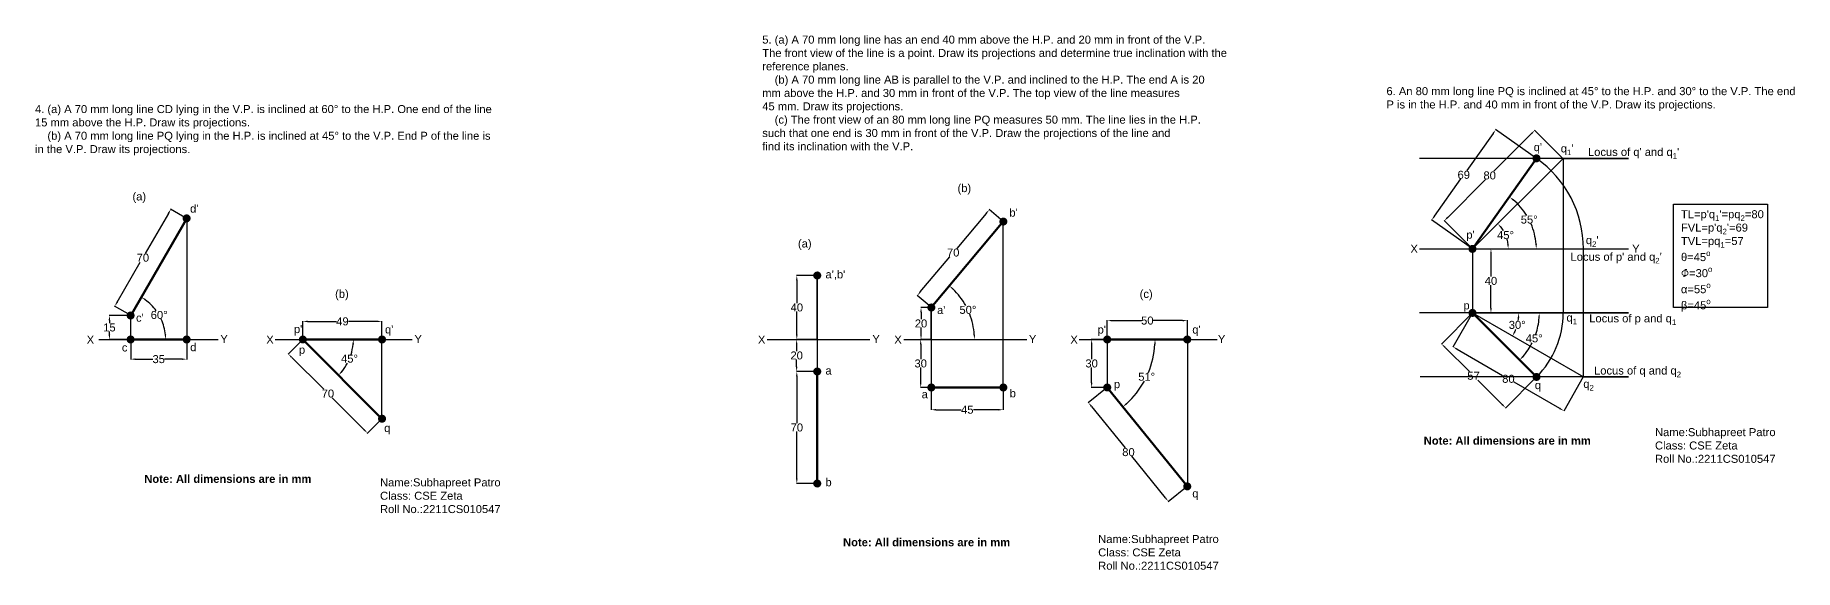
# Model space of a CAD drawing. Header units: millimetres. Extents: x 214 to 4834, y 182 to 516.
# Drawn here: x 1359 to 2458, y 182 to 516 of the extents above; entities that cross this region are included whole.
import ezdxf

# ---------------------------------------------------------------- set-up
doc = ezdxf.new("R2010")
doc.units = ezdxf.units.MM
doc.header["$MEASUREMENT"] = 0
doc.styles.get("Standard").update_dxf_attribs({"font": 'arial.ttf'})
doc.dimstyles.get("Standard").update_dxf_attribs({"dimtxt": 5, "dimasz": 3, "dimexe": 0.18, "dimexo": 0.0625, "dimgap": 0.09, "dimtad": 0, "dimtih": 1, "dimtoh": 1, "dimdec": 0, "dimzin": 0, "dimdsep": 46, "dimtxsty": 'Standard', "dimcen": 0.09, "dimadec": 0, "dimazin": 0, "dimtfac": 1, "dimtdec": 0, "dimtofl": 0, "dimtmove": 0, "dimatfit": 3, "dimfxl": 1, "dimtolj": 1, "dimtzin": 0, "dimarcsym": 0})

# ---------------------------------------------------------------- blocks, each defined once
blk = doc.blocks.new('*D24')
at = {"color": 0, "lineweight": -2, "transparency": 16777216}
for start, end in [(35.9108, 54.3703), (5.6297, 24.4233)]:
    blk.add_arc((1410, 325.7), 30.5, start, end, dxfattribs=at)
at = {"color": 0, "transparency": 16777216}
for points in [[(1427.6, 350.1), (1428.1, 351), (1425.3, 352.2)], [(1440.9, 328.8), (1439.9, 328.7), (1440.6, 325.7)]]:
    blk.add_solid(points, dxfattribs=at)
at = {"layer": 'Defpoints', "color": 0, "transparency": 16777216}
for p in [(1453.7, 401.4), (1418.7, 340.7), (1438.7, 336.2), (1418.7, 325.7), (1453.7, 325.7)]:
    blk.add_point(p, dxfattribs=at)
at = {"color": 0, "transparency": 16777216, "insert": (1436.5, 341), "char_height": 5, "attachment_point": 5}
blk.add_mtext('\\A1;60°', dxfattribs=at)
blk = doc.blocks.new('*D25')
at = {"color": 0, "lineweight": -2, "transparency": 16777216}
for p, q in [((1418.6, 340.7), (1405.2, 340.7)), ((1405.4, 337.7), (1405.4, 335.9)), ((1405.4, 328.7), (1405.4, 330.6)), ((1418.6, 325.7), (1405.2, 325.7))]:
    blk.add_line(p, q, dxfattribs=at)
at = {"color": 0, "transparency": 16777216}
for points in [[(1404.9, 337.7), (1405.9, 337.7), (1405.4, 340.7)], [(1404.9, 328.7), (1405.9, 328.7), (1405.4, 325.7)]]:
    blk.add_solid(points, dxfattribs=at)
at = {"layer": 'Defpoints', "color": 0, "transparency": 16777216}
for p in [(1418.7, 340.7), (1405.4, 325.7), (1418.7, 325.7)]:
    blk.add_point(p, dxfattribs=at)
at = {"color": 0, "transparency": 16777216, "insert": (1405.4, 333.2), "char_height": 5, "attachment_point": 5}
blk.add_mtext('\\A1;15', dxfattribs=at)
blk = doc.blocks.new('*D26')
at = {"color": 0, "lineweight": -2, "transparency": 16777216}
for p, q in [((1453.6, 401.4), (1443.6, 407.2)), ((1442.3, 404.5), (1427.8, 379.4)), ((1410.3, 349.1), (1424.7, 374.1)), ((1418.6, 340.8), (1408.6, 346.6))]:
    blk.add_line(p, q, dxfattribs=at)
at = {"color": 0, "transparency": 16777216}
for points in [[(1441.8, 404.7), (1442.7, 404.2), (1443.8, 407.1)], [(1409.8, 349.3), (1410.7, 348.8), (1408.8, 346.5)]]:
    blk.add_solid(points, dxfattribs=at)
at = {"layer": 'Defpoints', "color": 0, "transparency": 16777216}
for p in [(1443.8, 407.1), (1453.7, 401.4), (1418.7, 340.7)]:
    blk.add_point(p, dxfattribs=at)
at = {"color": 0, "transparency": 16777216, "insert": (1426.3, 376.8), "char_height": 5, "attachment_point": 5}
blk.add_mtext('\\A1;70', dxfattribs=at)
blk = doc.blocks.new('*D27')
at = {"color": 0, "lineweight": -2, "transparency": 16777216}
for p, q in [((1418.7, 325.7), (1418.7, 313.2)), ((1453.7, 325.7), (1453.7, 313.2)), ((1421.7, 313.4), (1432.5, 313.4)), ((1450.7, 313.4), (1439.9, 313.4))]:
    blk.add_line(p, q, dxfattribs=at)
at = {"color": 0, "transparency": 16777216}
for points in [[(1421.7, 313.9), (1421.7, 312.9), (1418.7, 313.4)], [(1450.7, 313.9), (1450.7, 312.9), (1453.7, 313.4)]]:
    blk.add_solid(points, dxfattribs=at)
at = {"layer": 'Defpoints', "color": 0, "transparency": 16777216}
for p in [(1418.7, 325.7), (1453.7, 325.7), (1453.7, 313.4)]:
    blk.add_point(p, dxfattribs=at)
at = {"color": 0, "transparency": 16777216, "insert": (1436.2, 313.4), "char_height": 5, "attachment_point": 5}
blk.add_mtext('\\A1;35', dxfattribs=at)
blk = doc.blocks.new('*D28')
at = {"color": 0, "lineweight": -2, "transparency": 16777216}
for p, q in [((1526.2, 325.7), (1517, 316.5)), ((1519.3, 314.5), (1539.3, 294.6)), ((1564.5, 269.3), (1544.6, 289.3)), ((1575.7, 276.2), (1566.5, 267))]:
    blk.add_line(p, q, dxfattribs=at)
at = {"color": 0, "transparency": 16777216}
for points in [[(1519.6, 314.9), (1518.9, 314.2), (1517.2, 316.7)], [(1564.9, 269.6), (1564.2, 268.9), (1566.7, 267.2)]]:
    blk.add_solid(points, dxfattribs=at)
at = {"layer": 'Defpoints', "color": 0, "transparency": 16777216}
for p in [(1526.2, 325.7), (1575.7, 276.2), (1566.7, 267.2)]:
    blk.add_point(p, dxfattribs=at)
at = {"color": 0, "transparency": 16777216, "insert": (1541.9, 291.9), "char_height": 5, "attachment_point": 5}
blk.add_mtext('\\A1;70', dxfattribs=at)
blk = doc.blocks.new('*D29')
at = {"color": 0, "lineweight": -2, "transparency": 16777216}
for p, q in [((1526.2, 325.8), (1526.2, 337.2)), ((1529.2, 337), (1547.2, 337)), ((1572.7, 337), (1554.8, 337)), ((1575.7, 325.8), (1575.7, 337.2))]:
    blk.add_line(p, q, dxfattribs=at)
at = {"color": 0, "transparency": 16777216}
for points in [[(1529.2, 337.5), (1529.2, 336.5), (1526.2, 337)], [(1572.7, 337.5), (1572.7, 336.5), (1575.7, 337)]]:
    blk.add_solid(points, dxfattribs=at)
at = {"layer": 'Defpoints', "color": 0, "transparency": 16777216}
for p in [(1575.7, 337), (1526.2, 325.7), (1575.7, 325.7)]:
    blk.add_point(p, dxfattribs=at)
at = {"color": 0, "transparency": 16777216, "insert": (1551, 337), "char_height": 5, "attachment_point": 5}
blk.add_mtext('\\A1;49', dxfattribs=at)
blk = doc.blocks.new('*D30')
at = {"color": 0, "lineweight": -2, "transparency": 16777216}
for start, end in [(342.5843, 354.5539), (320.4461, 332.2209)]:
    blk.add_arc((1526.2, 325.7), 31.6, start, end, dxfattribs=at)
at = {"color": 0, "transparency": 16777216}
for points in [[(1557.2, 322.8), (1558.2, 322.7), (1557.8, 325.7)], [(1551, 305.3), (1550.2, 306), (1548.6, 303.4)]]:
    blk.add_solid(points, dxfattribs=at)
at = {"layer": 'Defpoints', "color": 0, "transparency": 16777216}
for p in [(1526.2, 325.7), (1526.2, 325.7), (1575.7, 325.7), (1553.6, 310), (1575.7, 276.2)]:
    blk.add_point(p, dxfattribs=at)
at = {"color": 0, "transparency": 16777216, "insert": (1555.4, 313.7), "char_height": 5, "attachment_point": 5}
blk.add_mtext('\\A1;45°', dxfattribs=at)
blk = doc.blocks.new('*D31')
at = {"color": 0, "lineweight": -2, "transparency": 16777216}
for p, q in [((1963.9, 399.5), (1955, 406.9)), ((1953.2, 404.5), (1934.8, 382.6)), ((1912, 355.4), (1930.4, 377.3)), ((1918.9, 345.8), (1910, 353.2))]:
    blk.add_line(p, q, dxfattribs=at)
at = {"color": 0, "transparency": 16777216}
for points in [[(1952.8, 404.8), (1953.6, 404.2), (1955.1, 406.8)], [(1911.7, 355.7), (1912.4, 355.1), (1910.1, 353.1)]]:
    blk.add_solid(points, dxfattribs=at)
at = {"layer": 'Defpoints', "color": 0, "transparency": 16777216}
for p in [(1955.1, 406.8), (1963.9, 399.4), (1918.9, 345.7)]:
    blk.add_point(p, dxfattribs=at)
at = {"color": 0, "transparency": 16777216, "insert": (1932.6, 380), "char_height": 5, "attachment_point": 5}
blk.add_mtext('\\A1;70', dxfattribs=at)
blk = doc.blocks.new('*D32')
at = {"color": 0, "lineweight": -2, "transparency": 16777216}
for p, q in [((1918.9, 295.7), (1918.9, 281.7)), ((1963.9, 295.7), (1963.9, 281.7)), ((1921.9, 281.8), (1937.6, 281.8)), ((1960.9, 281.8), (1945.2, 281.8))]:
    blk.add_line(p, q, dxfattribs=at)
at = {"color": 0, "transparency": 16777216}
for points in [[(1921.9, 282.3), (1921.9, 281.3), (1918.9, 281.8)], [(1960.9, 282.3), (1960.9, 281.3), (1963.9, 281.8)]]:
    blk.add_solid(points, dxfattribs=at)
at = {"layer": 'Defpoints', "color": 0, "transparency": 16777216}
for p in [(1918.9, 295.7), (1963.9, 295.7), (1963.9, 281.8)]:
    blk.add_point(p, dxfattribs=at)
at = {"color": 0, "transparency": 16777216, "insert": (1941.4, 281.8), "char_height": 5, "attachment_point": 5}
blk.add_mtext('\\A1;45', dxfattribs=at)
blk = doc.blocks.new('*D33')
at = {"color": 0, "lineweight": -2, "transparency": 16777216}
for start, end in [(28.8989, 46.1012), (3.9294, 21.2511)]:
    blk.add_arc((1902.1, 325.7), 43.8, start, end, dxfattribs=at)
at = {"color": 0, "transparency": 16777216}
for points in [[(1932.1, 356.9), (1932.8, 357.6), (1930.2, 359.3)], [(1946.3, 328.8), (1945.3, 328.7), (1945.9, 325.7)]]:
    blk.add_solid(points, dxfattribs=at)
at = {"layer": 'Defpoints', "color": 0, "transparency": 16777216}
for p in [(1963.9, 399.4), (1918.9, 345.7), (1944.1, 338.3), (1901.7, 325.7), (1978.6, 325.7)]:
    blk.add_point(p, dxfattribs=at)
at = {"color": 0, "transparency": 16777216, "insert": (1941.8, 344.2), "char_height": 5, "attachment_point": 5}
blk.add_mtext('\\A1;50°', dxfattribs=at)
blk = doc.blocks.new('*D34')
at = {"color": 0, "lineweight": -2, "transparency": 16777216}
for p, q in [((1918.8, 345.7), (1912.3, 345.7)), ((1912.5, 342.7), (1912.5, 338.4)), ((1912.5, 328.7), (1912.5, 333.1)), ((1918.8, 325.7), (1912.3, 325.7))]:
    blk.add_line(p, q, dxfattribs=at)
at = {"color": 0, "transparency": 16777216}
for points in [[(1912, 342.7), (1913, 342.7), (1912.5, 345.7)], [(1912, 328.7), (1913, 328.7), (1912.5, 325.7)]]:
    blk.add_solid(points, dxfattribs=at)
at = {"layer": 'Defpoints', "color": 0, "transparency": 16777216}
for p in [(1918.9, 345.7), (1912.5, 325.7), (1918.9, 325.7)]:
    blk.add_point(p, dxfattribs=at)
at = {"color": 0, "transparency": 16777216, "insert": (1912.5, 335.7), "char_height": 5, "attachment_point": 5}
blk.add_mtext('\\A1;20', dxfattribs=at)
blk = doc.blocks.new('*D35')
at = {"color": 0, "lineweight": -2, "transparency": 16777216}
for p, q in [((1918.8, 325.7), (1912.1, 325.7)), ((1912.3, 322.7), (1912.3, 313.4)), ((1912.3, 298.7), (1912.3, 308.1)), ((1918.8, 295.7), (1912.1, 295.7))]:
    blk.add_line(p, q, dxfattribs=at)
at = {"color": 0, "transparency": 16777216}
for points in [[(1911.8, 322.7), (1912.8, 322.7), (1912.3, 325.7)], [(1911.8, 298.7), (1912.8, 298.7), (1912.3, 295.7)]]:
    blk.add_solid(points, dxfattribs=at)
at = {"layer": 'Defpoints', "color": 0, "transparency": 16777216}
for p in [(1918.9, 325.7), (1912.3, 295.7), (1918.9, 295.7)]:
    blk.add_point(p, dxfattribs=at)
at = {"color": 0, "transparency": 16777216, "insert": (1912.3, 310.7), "char_height": 5, "attachment_point": 5}
blk.add_mtext('\\A1;30', dxfattribs=at)
blk = doc.blocks.new('*D36')
at = {"color": 0, "lineweight": -2, "transparency": 16777216}
for p, q in [((1847.6, 365.7), (1834.7, 365.7)), ((1834.9, 362.7), (1834.9, 348.4)), ((1834.9, 328.7), (1834.9, 343.1)), ((1847.6, 325.7), (1834.7, 325.7))]:
    blk.add_line(p, q, dxfattribs=at)
at = {"color": 0, "transparency": 16777216}
for points in [[(1834.4, 362.7), (1835.4, 362.7), (1834.9, 365.7)], [(1834.4, 328.7), (1835.4, 328.7), (1834.9, 325.7)]]:
    blk.add_solid(points, dxfattribs=at)
at = {"layer": 'Defpoints', "color": 0, "transparency": 16777216}
for p in [(1847.6, 365.7), (1834.9, 325.7), (1847.6, 325.7)]:
    blk.add_point(p, dxfattribs=at)
at = {"color": 0, "transparency": 16777216, "insert": (1834.9, 345.7), "char_height": 5, "attachment_point": 5}
blk.add_mtext('\\A1;40', dxfattribs=at)
blk = doc.blocks.new('*D37')
at = {"color": 0, "lineweight": -2, "transparency": 16777216}
for p, q in [((1847.6, 325.7), (1834.6, 325.7)), ((1834.8, 322.7), (1834.8, 318.4)), ((1834.8, 308.7), (1834.8, 313.1)), ((1847.6, 305.7), (1834.6, 305.7))]:
    blk.add_line(p, q, dxfattribs=at)
at = {"color": 0, "transparency": 16777216}
for points in [[(1834.3, 322.7), (1835.3, 322.7), (1834.8, 325.7)], [(1834.3, 308.7), (1835.3, 308.7), (1834.8, 305.7)]]:
    blk.add_solid(points, dxfattribs=at)
at = {"layer": 'Defpoints', "color": 0, "transparency": 16777216}
for p in [(1847.6, 325.7), (1834.8, 305.7), (1847.6, 305.7)]:
    blk.add_point(p, dxfattribs=at)
at = {"color": 0, "transparency": 16777216, "insert": (1834.8, 315.7), "char_height": 5, "attachment_point": 5}
blk.add_mtext('\\A1;20', dxfattribs=at)
blk = doc.blocks.new('*D38')
at = {"color": 0, "lineweight": -2, "transparency": 16777216}
for p, q in [((1847.6, 305.7), (1834.8, 305.7)), ((1834.9, 302.7), (1834.9, 273.4)), ((1834.9, 238.7), (1834.9, 268.1)), ((1847.6, 235.7), (1834.8, 235.7))]:
    blk.add_line(p, q, dxfattribs=at)
at = {"color": 0, "transparency": 16777216}
for points in [[(1834.4, 302.7), (1835.4, 302.7), (1834.9, 305.7)], [(1834.4, 238.7), (1835.4, 238.7), (1834.9, 235.7)]]:
    blk.add_solid(points, dxfattribs=at)
at = {"layer": 'Defpoints', "color": 0, "transparency": 16777216}
for p in [(1847.6, 305.7), (1834.9, 235.7), (1847.6, 235.7)]:
    blk.add_point(p, dxfattribs=at)
at = {"color": 0, "transparency": 16777216, "insert": (1834.9, 270.7), "char_height": 5, "attachment_point": 5}
blk.add_mtext('\\A1;70', dxfattribs=at)
blk = doc.blocks.new('*D39')
at = {"color": 0, "lineweight": -2, "transparency": 16777216}
for p, q in [((2028.9, 325.8), (2028.9, 337.7)), ((2031.9, 337.5), (2050.2, 337.5)), ((2075.9, 337.5), (2057.6, 337.5)), ((2078.9, 325.8), (2078.9, 337.7))]:
    blk.add_line(p, q, dxfattribs=at)
at = {"color": 0, "transparency": 16777216}
for points in [[(2031.9, 338), (2031.9, 337), (2028.9, 337.5)], [(2075.9, 338), (2075.9, 337), (2078.9, 337.5)]]:
    blk.add_solid(points, dxfattribs=at)
at = {"layer": 'Defpoints', "color": 0, "transparency": 16777216}
for p in [(2078.9, 337.5), (2028.9, 325.7), (2078.9, 325.7)]:
    blk.add_point(p, dxfattribs=at)
at = {"color": 0, "transparency": 16777216, "insert": (2053.9, 337.5), "char_height": 5, "attachment_point": 5}
blk.add_mtext('\\A1;50', dxfattribs=at)
blk = doc.blocks.new('*D40')
at = {"color": 0, "lineweight": -2, "transparency": 16777216}
for p, q in [((2028.8, 295.7), (2017, 286.1)), ((2019, 283.9), (2040, 258)), ((2065.2, 226.7), (2044.3, 252.7)), ((2078.8, 233.9), (2067, 224.3))]:
    blk.add_line(p, q, dxfattribs=at)
at = {"color": 0, "transparency": 16777216}
for points in [[(2019.4, 284.2), (2018.6, 283.6), (2017.1, 286.2)], [(2065.6, 227), (2064.9, 226.4), (2067.1, 224.4)]]:
    blk.add_solid(points, dxfattribs=at)
at = {"layer": 'Defpoints', "color": 0, "transparency": 16777216}
for p in [(2028.9, 295.7), (2078.9, 233.9), (2067.1, 224.4)]:
    blk.add_point(p, dxfattribs=at)
at = {"color": 0, "transparency": 16777216, "insert": (2042.1, 255.3), "char_height": 5, "attachment_point": 5}
blk.add_mtext('\\A1;80', dxfattribs=at)
blk = doc.blocks.new('*D41')
at = {"color": 0, "lineweight": -2, "transparency": 16777216}
for start, end in [(337.5443, 356.8224), (312.1383, 331.3361)]:
    blk.add_arc((2004.6, 325.7), 54.1, start, end, dxfattribs=at)
at = {"color": 0, "transparency": 16777216}
for points in [[(2058.2, 322.8), (2059.2, 322.7), (2058.7, 325.7)], [(2041.3, 285.2), (2040.6, 286), (2038.7, 283.7)]]:
    blk.add_solid(points, dxfattribs=at)
at = {"layer": 'Defpoints', "color": 0, "transparency": 16777216}
for p in [(2028.9, 325.7), (2078.9, 325.7), (2028.9, 295.7), (2049.5, 295.5), (2078.9, 233.9)]:
    blk.add_point(p, dxfattribs=at)
at = {"color": 0, "transparency": 16777216, "insert": (2053.5, 302.4), "char_height": 5, "attachment_point": 5}
blk.add_mtext('\\A1;51°', dxfattribs=at)
blk = doc.blocks.new('*D42')
at = {"color": 0, "lineweight": -2, "transparency": 16777216}
for p, q in [((2028.8, 325.7), (2018.9, 325.7)), ((2019.1, 322.7), (2019.1, 313.4)), ((2019.1, 298.7), (2019.1, 308.1)), ((2028.8, 295.7), (2018.9, 295.7))]:
    blk.add_line(p, q, dxfattribs=at)
at = {"color": 0, "transparency": 16777216}
for points in [[(2018.6, 322.7), (2019.6, 322.7), (2019.1, 325.7)], [(2018.6, 298.7), (2019.6, 298.7), (2019.1, 295.7)]]:
    blk.add_solid(points, dxfattribs=at)
at = {"layer": 'Defpoints', "color": 0, "transparency": 16777216}
for p in [(2028.9, 325.7), (2019.1, 295.7), (2028.9, 295.7)]:
    blk.add_point(p, dxfattribs=at)
at = {"color": 0, "transparency": 16777216, "insert": (2019.1, 310.7), "char_height": 5, "attachment_point": 5}
blk.add_mtext('\\A1;30', dxfattribs=at)
blk = doc.blocks.new('*D44')
at = {"color": 0, "lineweight": -2, "transparency": 16777216}
for p, q in [((2293.9, 454.4), (2270.4, 430.8)), ((2313.6, 438.9), (2295.9, 456.6)), ((2241.6, 402), (2265.1, 425.6)), ((2257, 382.4), (2239.4, 400))]:
    blk.add_line(p, q, dxfattribs=at)
at = {"color": 0, "transparency": 16777216}
for points in [[(2293.6, 454.7), (2294.3, 454), (2296, 456.5)], [(2241.2, 402.4), (2242, 401.7), (2239.5, 399.9)]]:
    blk.add_solid(points, dxfattribs=at)
at = {"layer": 'Defpoints', "color": 0, "transparency": 16777216}
for p in [(2296, 456.5), (2313.7, 438.9), (2257.1, 382.3)]:
    blk.add_point(p, dxfattribs=at)
at = {"color": 0, "transparency": 16777216, "insert": (2267.8, 428.2), "char_height": 5, "attachment_point": 5}
blk.add_mtext('\\A1;80', dxfattribs=at)
blk = doc.blocks.new('*D45')
at = {"color": 0, "lineweight": -2, "transparency": 16777216}
for p, q in [((2269.9, 454.5), (2253.5, 431.3)), ((2297, 438.9), (2271.4, 457)), ((2233.3, 402.8), (2249.7, 426)), ((2257, 382.3), (2231.4, 400.4))]:
    blk.add_line(p, q, dxfattribs=at)
at = {"color": 0, "transparency": 16777216}
for points in [[(2269.5, 454.7), (2270.3, 454.2), (2271.6, 456.9)], [(2232.9, 403.1), (2233.7, 402.5), (2231.6, 400.3)]]:
    blk.add_solid(points, dxfattribs=at)
at = {"layer": 'Defpoints', "color": 0, "transparency": 16777216}
for p in [(2271.6, 456.9), (2297.1, 438.9), (2257.1, 382.3)]:
    blk.add_point(p, dxfattribs=at)
at = {"color": 0, "transparency": 16777216, "insert": (2251.6, 428.6), "char_height": 5, "attachment_point": 5}
blk.add_mtext('\\A1;69', dxfattribs=at)
blk = doc.blocks.new('*D46')
at = {"color": 0, "lineweight": -2, "transparency": 16777216}
for p, q in [((2257.1, 342.3), (2244.8, 321)), ((2247.5, 319.6), (2275.8, 303.3)), ((2311.6, 282.6), (2283.2, 299)), ((2326.3, 302.3), (2314.1, 281))]:
    blk.add_line(p, q, dxfattribs=at)
at = {"color": 0, "transparency": 16777216}
for points in [[(2247.7, 320.1), (2247.2, 319.2), (2244.9, 321.1)], [(2311.8, 283.1), (2311.3, 282.2), (2314.1, 281.1)]]:
    blk.add_solid(points, dxfattribs=at)
at = {"layer": 'Defpoints', "color": 0, "transparency": 16777216}
for p in [(2257.1, 342.3), (2326.4, 302.3), (2314.1, 281.1)]:
    blk.add_point(p, dxfattribs=at)
at = {"color": 0, "transparency": 16777216, "insert": (2279.5, 301.1), "char_height": 5, "attachment_point": 5}
blk.add_mtext('\\A1;80', dxfattribs=at)
blk = doc.blocks.new('*D47')
at = {"color": 0, "lineweight": -2, "transparency": 16777216}
for p, q in [((2257, 342.3), (2237.6, 322.8)), ((2239.9, 320.8), (2255.1, 305.6)), ((2275.6, 285.1), (2260.4, 300.3)), ((2297, 302.3), (2277.6, 282.8))]:
    blk.add_line(p, q, dxfattribs=at)
at = {"color": 0, "transparency": 16777216}
for points in [[(2240.2, 321.2), (2239.5, 320.5), (2237.7, 323)], [(2276, 285.4), (2275.3, 284.7), (2277.7, 283)]]:
    blk.add_solid(points, dxfattribs=at)
at = {"layer": 'Defpoints', "color": 0, "transparency": 16777216}
for p in [(2257.1, 342.3), (2297.1, 302.3), (2277.7, 283)]:
    blk.add_point(p, dxfattribs=at)
at = {"color": 0, "transparency": 16777216, "insert": (2257.7, 303), "char_height": 5, "attachment_point": 5}
blk.add_mtext('\\A1;57', dxfattribs=at)
blk = doc.blocks.new('*D48')
at = {"color": 0, "lineweight": -2, "transparency": 16777216}
for start, end in [(30.0313, 37.3037), (7.6963, 15.3607)]:
    blk.add_arc((2257.1, 382.3), 22.4, start, end, dxfattribs=at)
at = {"color": 0, "transparency": 16777216}
for points in [[(2274.5, 395.5), (2275.2, 396.2), (2272.9, 398.1)], [(2279.7, 385.3), (2278.7, 385.3), (2279.4, 382.3)]]:
    blk.add_solid(points, dxfattribs=at)
at = {"layer": 'Defpoints', "color": 0, "transparency": 16777216}
for p in [(2313.7, 438.9), (2278.7, 388.1), (2223.9, 382.3), (2257.1, 382.3), (2354.6, 382.3)]:
    blk.add_point(p, dxfattribs=at)
at = {"color": 0, "transparency": 16777216, "insert": (2277.7, 390.9), "char_height": 5, "attachment_point": 5}
blk.add_mtext('\\A1;45°', dxfattribs=at)
blk = doc.blocks.new('*D49')
at = {"color": 0, "lineweight": -2, "transparency": 16777216}
for start, end in [(31.7221, 50.4189), (4.3167, 23.1788)]:
    blk.add_arc((2257.1, 382.3), 39.8, start, end, dxfattribs=at)
at = {"color": 0, "transparency": 16777216}
for points in [[(2282.2, 412.6), (2282.8, 413.4), (2280.1, 414.8)], [(2297.3, 385.3), (2296.3, 385.3), (2296.9, 382.3)]]:
    blk.add_solid(points, dxfattribs=at)
at = {"layer": 'Defpoints', "color": 0, "transparency": 16777216}
for p in [(2297.1, 438.9), (2294.9, 394.8), (2223.9, 382.3), (2257.1, 382.3), (2354.6, 382.3)]:
    blk.add_point(p, dxfattribs=at)
at = {"color": 0, "transparency": 16777216, "insert": (2292.5, 400.6), "char_height": 5, "attachment_point": 5}
blk.add_mtext('\\A1;55°', dxfattribs=at)
blk = doc.blocks.new('*D50')
at = {"color": 0, "lineweight": -2, "transparency": 16777216}
for start, end in [(335.9538, 339.4894), (350.3716, 354.0462)]:
    blk.add_arc((2257.1, 342.3), 28.9, start, end, dxfattribs=at)
at = {"color": 0, "transparency": 16777216}
for points in [[(2285.3, 339.3), (2286.3, 339.3), (2286, 342.3)], [(2283.9, 330.3), (2283, 330.8), (2282.1, 327.9)]]:
    blk.add_solid(points, dxfattribs=at)
at = {"layer": 'Defpoints', "color": 0, "transparency": 16777216}
for p in [(2223.9, 342.3), (2257.1, 342.3), (2354.6, 342.3), (2284.2, 332.4), (2326.4, 302.3)]:
    blk.add_point(p, dxfattribs=at)
at = {"color": 0, "transparency": 16777216, "insert": (2285, 334.8), "char_height": 5, "attachment_point": 5}
blk.add_mtext('\\A1;30°', dxfattribs=at)
blk = doc.blocks.new('*D51')
at = {"color": 0, "lineweight": -2, "transparency": 16777216}
for start, end in [(341.3676, 355.8734), (319.1266, 333.5208)]:
    blk.add_arc((2257.1, 342.3), 41.7, start, end, dxfattribs=at)
at = {"color": 0, "transparency": 16777216}
for points in [[(2298.1, 339.3), (2299.1, 339.3), (2298.8, 342.3)], [(2289, 314.7), (2288.2, 315.4), (2286.5, 312.9)]]:
    blk.add_solid(points, dxfattribs=at)
at = {"layer": 'Defpoints', "color": 0, "transparency": 16777216}
for p in [(2223.9, 342.3), (2257.1, 342.3), (2354.6, 342.3), (2293.2, 321.5), (2297.1, 302.3)]:
    blk.add_point(p, dxfattribs=at)
at = {"color": 0, "transparency": 16777216, "insert": (2295.6, 326.4), "char_height": 5, "attachment_point": 5}
blk.add_mtext('\\A1;45°', dxfattribs=at)
blk = doc.blocks.new('*D120')
at = {"color": 0, "lineweight": -2, "transparency": 16777216}
for p, q in [((2257.2, 382.3), (2268.8, 382.3)), ((2268.6, 379.3), (2268.6, 365)), ((2268.6, 345.3), (2268.6, 359.7)), ((2257.2, 342.3), (2268.8, 342.3))]:
    blk.add_line(p, q, dxfattribs=at)
at = {"color": 0, "transparency": 16777216}
for points in [[(2268.1, 379.3), (2269.1, 379.3), (2268.6, 382.3)], [(2268.1, 345.3), (2269.1, 345.3), (2268.6, 342.3)]]:
    blk.add_solid(points, dxfattribs=at)
at = {"layer": 'Defpoints', "color": 0, "transparency": 16777216}
for p in [(2257.1, 382.3), (2257.1, 342.3), (2268.6, 342.3)]:
    blk.add_point(p, dxfattribs=at)
at = {"color": 0, "transparency": 16777216, "insert": (2268.6, 362.3), "char_height": 5, "attachment_point": 5}
blk.add_mtext('\\A1;40', dxfattribs=at)

msp = doc.modelspace()

# ---------------------------------------------------------------- linework, layer by layer
for p, q in [((2354.6, 438.9), (2223.9, 438.9)), ((2257.1, 382.3), (2313.7, 438.9)), ((2313.7, 438.9), (2313.7, 382.3)), ((2313.7, 438.9), (2354.6, 438.9)), ((1453.7, 401.4), (1453.7, 325.7)), ((1963.9, 295.7), (1963.9, 399.4)), ((2223.9, 382.3), (2354.6, 382.3)), ((2257.1, 382.3), (2257.1, 342.3)), ((2313.7, 382.3), (2313.7, 342.3)), ((2326.4, 302.3), (2326.4, 382.3)), ((1847.6, 325.7), (1847.6, 365.7)), ((1847.6, 365.7), (1847.6, 305.7)), ((1918.9, 325.7), (1918.9, 345.7)), ((1918.9, 345.7), (1918.9, 295.7)), ((2354.6, 342.3), (2223.9, 342.3)), ((2257.1, 342.3), (2326.4, 302.3)), ((2257.1, 342.3), (2354.6, 342.3)), ((1418.7, 325.7), (1418.7, 340.7)), ((1398.8, 325.7), (1473.4, 325.7)), ((1509, 325.7), (1594.6, 325.7)), ((1575.7, 276.2), (1575.7, 325.7)), ((1816.3, 325.7), (1880.6, 325.7)), ((1901.7, 325.7), (1978.6, 325.7)), ((2011.4, 325.7), (2097.5, 325.7)), ((2028.9, 325.7), (2028.9, 295.7)), ((2078.9, 325.7), (2078.9, 233.9)), ((2354.6, 302.3), (2224.4, 302.3)), ((2326.4, 302.3), (2354.6, 302.3))]:
    msp.add_line(p, q)
at = {"lineweight": 53}
for p, q in [((2257.1, 382.3), (2297.1, 438.9)), ((1418.7, 340.7), (1453.7, 401.4)), ((1918.9, 345.7), (1963.9, 399.4)), ((2257.1, 342.3), (2297.1, 302.3)), ((1418.7, 325.7), (1453.7, 325.7)), ((1526.2, 325.7), (1575.7, 276.2)), ((1526.2, 325.7), (1575.7, 325.7)), ((2028.9, 325.7), (2078.9, 325.7)), ((1847.6, 305.7), (1847.6, 235.7)), ((1918.9, 295.7), (1963.9, 295.7)), ((2028.9, 295.7), (2078.9, 233.9))]:
    msp.add_line(p, q, dxfattribs=at)
at = {"const_width": 2.5}
for points in [[(2295.8, 438.9, 1), (2298.3, 438.9, 1)], [(1452.4, 401.4, 1), (1454.9, 401.4, 1)], [(1962.7, 399.4, 1), (1965.2, 399.4, 1)], [(2255.8, 382.3, 1), (2258.3, 382.3, 1)], [(1846.4, 365.7, 1), (1848.9, 365.7, 1)], [(1417.4, 340.7, 1), (1419.9, 340.7, 1)], [(1917.7, 345.7, 1), (1920.2, 345.7, 1)], [(2255.8, 342.3, 1), (2258.3, 342.3, 1)], [(1417.4, 325.7, 1), (1419.9, 325.7, 1)], [(1452.4, 325.7, 1), (1454.9, 325.7, 1)], [(1525, 325.7, 1), (1527.5, 325.7, 1)], [(1574.5, 325.7, 1), (1577, 325.7, 1)], [(2027.6, 325.7, 1), (2030.1, 325.7, 1)], [(2077.6, 325.7, 1), (2080.1, 325.7, 1)], [(1846.4, 305.7, 1), (1848.9, 305.7, 1)], [(1917.7, 295.7, 1), (1920.2, 295.7, 1)], [(1962.7, 295.7, 1), (1965.2, 295.7, 1)], [(2027.6, 295.7, 1), (2030.1, 295.7, 1)], [(2295.8, 302.3, 1), (2298.3, 302.3, 1)], [(1574.5, 276.2, 1), (1577, 276.2, 1)], [(1846.4, 235.7, 1), (1848.9, 235.7, 1)], [(2077.6, 233.9, 1), (2080.1, 233.9, 1)]]:
    msp.add_lwpolyline(points, format="xyb", close=True, dxfattribs=at)
msp.add_lwpolyline([(2382.6, 410.2), (2441.4, 410.2), (2441.4, 345.6), (2382.6, 345.6)], close=True)
for centre, radius, start, end in [((2257.1, 382.3), 69.3, 0, 54.7356), ((2257.1, 342.3), 56.6, 315, 0)]:
    msp.add_arc(centre, radius, start, end)

# ---------------------------------------------------------------- texts
at = {"char_height": 5, "attachment_point": 1}
for s, width, heights, insert in [('5. (a) A 70 mm long line has an end 40 mm above the H.P. and 20 mm in front of the V.P. \\PThe front view of the line is a point. Draw its projections and determine true inclination with the reference planes.\\P    (b) A 70 mm long line AB is parallel to the V.P. and inclined to the H.P. The end A is 20 \\Pmm above the H.P. and 30 mm in front of the V.P. The top view of the line measures \\P45 mm. Draw its projections.\\P    (c) The front view of an 80 mm long line PQ measures 50 mm. The line lies in the H.P. \\Psuch that one end is 30 mm in front of the V.P. Draw the projections of the line and \\Pfind its inclination with the V.P.', 308.207, [0], (1813.3, 515.6)), ('6. An 80 mm long line PQ is inclined at 45° to the H.P. and 30° to the V.P. The end P is in the H.P. and 40 mm in front of the V.P. Draw its projections.', 256.664, [25], (2203.3, 483.4)), ('4. (a) A 70 mm long line CD lying in the V.P. is inclined at 60° to the H.P. One end of the line \\P15 mm above the H.P. Draw its projections.\\P    (b) A 70 mm long line PQ lying in the H.P. is inclined at 45° to the V.P. End P of the line is \\Pin the V.P. Draw its projections.', 287.411, [0], (1358.9, 472.2)), ("q'", 10.889, [6.39], (2295.3, 448.4)), ("\\A1;q{\\H0.7x;\\S^ 1;}'", 13.105, [0], (2312.2, 447.6)), ("\\A1;Locus of q' and q{\\H0.7x;\\S^ 1;}'", 55.218, [0], (2329.2, 445.4)), ('(a)', 22.126, [0], (1419.8, 417.6)), ('(b)', 16.697, [0], (1935.3, 422.8)), ("b'", 6.646, [0], (1967.7, 407.5)), ("\\A1;TL=p'q{\\H0.7x;\\S^ 1;}'=pq{\\H0.7x;\\S^ 2;}=80\\PFVL=p'q{\\H0.7x;\\S^ 2;}'=69\\PTVL=pq{\\H0.7x;\\S^ 1;}=57\\Pθ=45{\\H0.7x;\\So^ ;}\\P{\\fISOCPEUR|b0|i0|c0|p34;Φ\\f@Arial Unicode MS|b0|i0|c0|p34;=30\\H0.7x;\\So^ ;\\H1.42857x;\\Pα=55\\H0.7x;\\So^ ;\\H1.42857x;\\Pβ=45\\H0.7x;\\So^ ;}", 82.831, [0], (2387.3, 406.5)), ('(a)', 22.126, [0], (1835.6, 388.2)), ('X', 12.523, [0], (2218.3, 384.9)), ("p'", 10.889, [0], (2253.2, 393.7)), ("\\A1;q{\\H0.7x;\\S^ 2;}'", 13.105, [0], (2327.9, 390.3)), ('Y', 12.523, [0], (2356.8, 384.9)), ("\\A1;Locus of p' and q{\\H0.7x;\\S^ 2;}'", 56.82, [0], (2318.3, 379.9)), ("a',b'", 6.646, [0], (1852.8, 368.9)), ('(b)', 16.697, [0], (1546.4, 356.7)), ('(c)', 16.697, [0], (2049.1, 356.7)), ("a'", 6.646, [0], (1922.5, 346.6)), ('p', 10.889, [0], (2251.4, 349.5)), ('\\A1;Locus of p and q{\\H0.7x;\\S^ 1;}', 58.786, [0], (2330, 341.4)), ("p'", 6.534, [0], (1520.7, 334.7)), ("q'", 10.293, [0], (1577.6, 334.5)), ("p'", 6.646, [0], (2022.8, 334.4)), ("q'", 6.646, [0], (2082, 334.4)), ('\\A1;q{\\H0.7x;\\S^ 1;}', 13.105, [0], (2315.8, 341.9)), ('X', 12.523, [0], (1391.2, 328.1)), ('Y', 12.523, [0], (1474.7, 328.5)), ('X', 12.523, [0], (1503.4, 328.1)), ('p', 6.534, [0], (1523.8, 321.8)), ('Y', 12.523, [0], (1596, 328.5)), ('X', 12.523, [0], (1810.6, 328.1)), ('Y', 12.523, [0], (1882.1, 328.5)), ('X', 12.523, [0], (1895.8, 328.1)), ('Y', 12.523, [0], (1979.9, 328.5)), ('X', 12.523, [0], (2005.8, 328.1)), ('Y', 12.523, [0], (2098, 328.5)), ('\\A1;Locus of q and q{\\H0.7x;\\S^ 2;}', 55.187, [0], (2333, 308.8)), ('a', 6.646, [0], (1852.8, 308.8)), ('p', 6.646, [0], (2033, 300.3)), ('q', 10.889, [0], (2296, 299.7)), ('\\A1;q{\\H0.7x;\\S^ 2;}', 13.105, [0], (2326.3, 300.5)), ('a', 6.646, [0], (1912.9, 294)), ('b', 6.646, [0], (1967.9, 294.6)), ('q', 10.293, [0], (1577.1, 272.9)), ('{\\fArial|b1|i0|c0|p34;Note: All dimensions are in mm}', 119.657, [0], (2226.6, 265)), ('Name:Subhapreet Patro\\PClass: CSE Zeta\\PRoll No.:2211CS010547', 93.435, [0], (2371.1, 270.3)), ('{\\fArial|b1|i0|c0|p34;Note: All dimensions are in mm}', 119.657, [0], (1427.2, 241.1)), ('Name:Subhapreet Patro\\PClass: CSE Zeta\\PRoll No.:2211CS010547', 93.435, [0], (1574.5, 238.9)), ('b', 6.646, [0], (1852.8, 239)), ('q', 6.646, [0], (2082, 232)), ('{\\fArial|b1|i0|c0|p34;Note: All dimensions are in mm}', 119.657, [0], (1863.8, 201.5)), ('Name:Subhapreet Patro\\PClass: CSE Zeta\\PRoll No.:2211CS010547', 93.435, [0], (2023.2, 203.5))]:
    msp.add_mtext_dynamic_manual_height_columns(s, width=width, gutter_width=25, heights=heights, dxfattribs=dict(at, insert=insert))
at = {"lineweight": 53, "char_height": 5, "attachment_point": 1}
for s, width, insert in [("d'", 11.507, (1455.8, 410)), ("c'", 5.861, (1422, 341.8)), ('c', 5.861, (1413.2, 323.2)), ('d', 11.507, (1455.9, 323.4))]:
    msp.add_mtext_dynamic_manual_height_columns(s, width=width, gutter_width=25, heights=[0], dxfattribs=dict(at, insert=insert))

# ---------------------------------------------------------------- dimensions: what is measured, and where the dimension line sits
for p1, p2, distance, picture, middle in [((2257.1, 382.3), (2297.1, 438.9), 31.2, '*D45', (2251.6, 428.6)), ((2257.1, 382.3), (2313.7, 438.9), 24.9, '*D44', (2267.8, 428.2)), ((1418.7, 340.7), (1453.7, 401.4), 11.5, '*D26', (1426.3, 376.8)), ((1918.9, 345.7), (1963.9, 399.4), 11.5, '*D31', (1932.6, 380)), ((2257.1, 382.3), (2257.1, 342.3), 11.5, '*D120', (2268.6, 362.3)), ((1847.6, 365.7), (1847.6, 325.7), -12.8, '*D36', (1834.9, 345.7)), ((1918.9, 345.7), (1918.9, 325.7), -6.4, '*D34', (1912.5, 335.7)), ((2257.1, 342.3), (2297.1, 302.3), -27.4, '*D47', (2257.7, 303)), ((2257.1, 342.3), (2326.4, 302.3), -24.4, '*D46', (2279.5, 301.1)), ((1418.7, 340.7), (1418.7, 325.7), -13.3, '*D25', (1405.4, 333.2)), ((1526.2496, 325.7433), (1575.747, 325.7433), 11.2695, '*D29', (1550.9983, 337.0128)), ((2028.9, 325.7), (2078.9, 325.7), 11.8, '*D39', (2053.9, 337.5)), ((1526.2, 325.7), (1575.7, 276.2), -12.8, '*D28', (1541.9, 291.9)), ((1847.6, 325.7), (1847.6, 305.7), -12.8, '*D37', (1834.8, 315.7)), ((1918.9, 325.7), (1918.9, 295.7), -6.6, '*D35', (1912.3, 310.7)), ((2028.9, 325.7), (2028.9, 295.7), -9.8, '*D42', (2019.1, 310.7)), ((1847.6, 305.7), (1847.6, 235.7), -12.7, '*D38', (1834.9, 270.7)), ((1918.9, 295.7), (1963.9, 295.7), -13.9, '*D32', (1941.4, 281.8)), ((2028.894, 295.7433), (2078.894, 233.9119), -15.1272, '*D40', (2042.1314, 255.3158))]:
    dim = msp.add_aligned_dim(p1=p1, p2=p2, distance=distance, dimstyle='Standard')
    dim.commit()
    dim.dimension.update_dxf_attribs({"geometry": picture, "text_midpoint": middle})
for base, line1, line2, picture, middle in [((2278.7, 388.1), ((2223.9, 382.3), (2354.6, 382.3)), ((2257.1, 382.3), (2313.7, 438.9)), '*D48', (2277.7, 390.9)), ((2294.9, 394.8), ((2223.9, 382.3), (2354.6, 382.3)), ((2257.1, 382.3), (2297.1, 438.9)), '*D49', (2292.5, 400.6)), ((1438.7, 336.2), ((1418.7, 325.7), (1453.7, 325.7)), ((1418.7, 340.7), (1453.7, 401.4)), '*D24', (1436.5, 341)), ((1944.1, 338.3), ((1918.9, 345.7), (1963.9, 399.4)), ((1901.7, 325.7), (1978.6, 325.7)), '*D33', (1941.8, 344.2)), ((2284.2, 332.4), ((2354.6, 342.3), (2223.9, 342.3)), ((2257.1, 342.3), (2326.4, 302.3)), '*D50', (2285, 334.8)), ((2293.2, 321.5), ((2354.6, 342.3), (2223.9, 342.3)), ((2257.1, 342.3), (2297.1, 302.3)), '*D51', (2295.6, 326.4)), ((1553.6, 310), ((1526.2, 325.7), (1575.7, 325.7)), ((1526.2, 325.7), (1575.7, 276.2)), '*D30', (1555.4, 313.7)), ((2049.5, 295.5), ((2028.9, 325.7), (2078.9, 325.7)), ((2028.9, 295.7), (2078.9, 233.9)), '*D41', (2053.5, 302.4))]:
    dim = msp.add_angular_dim_2l(base=base, line1=line1, line2=line2, dimstyle='Standard')
    dim.commit()
    dim.dimension.update_dxf_attribs({"geometry": picture, "text_midpoint": middle})
dim = msp.add_linear_dim(base=(1453.7, 313.4), p1=(1418.7, 325.7), p2=(1453.7, 325.7), dimstyle='Standard')
dim.commit()
dim.dimension.update_dxf_attribs({"geometry": '*D27', "text_midpoint": (1436.2, 313.4)})

doc.saveas('drawing.dxf')
